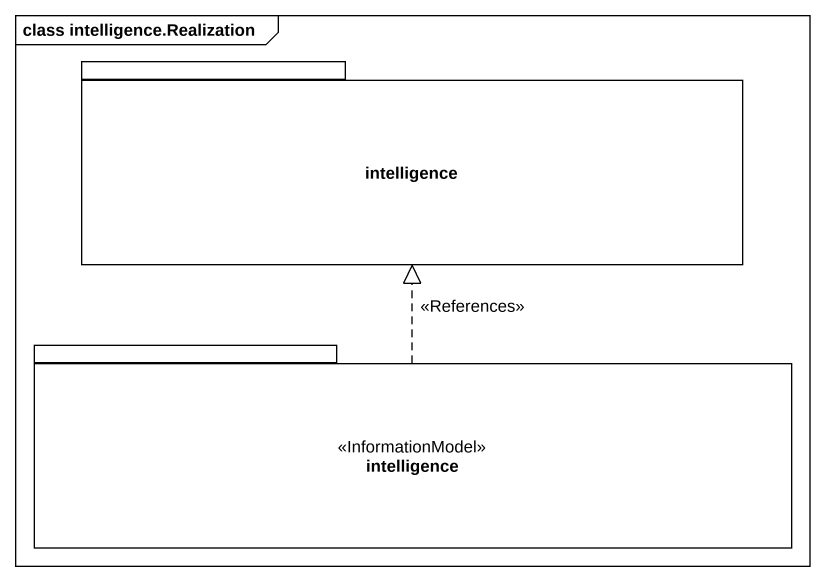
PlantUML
@startuml
mainframe class intelligence.Realization
package intelligence {
}
package "intelligence" as intelligence_2 <<InformationModel>> {
}
intelligence_2 .up.|> intelligence : <<References>>
@enduml
